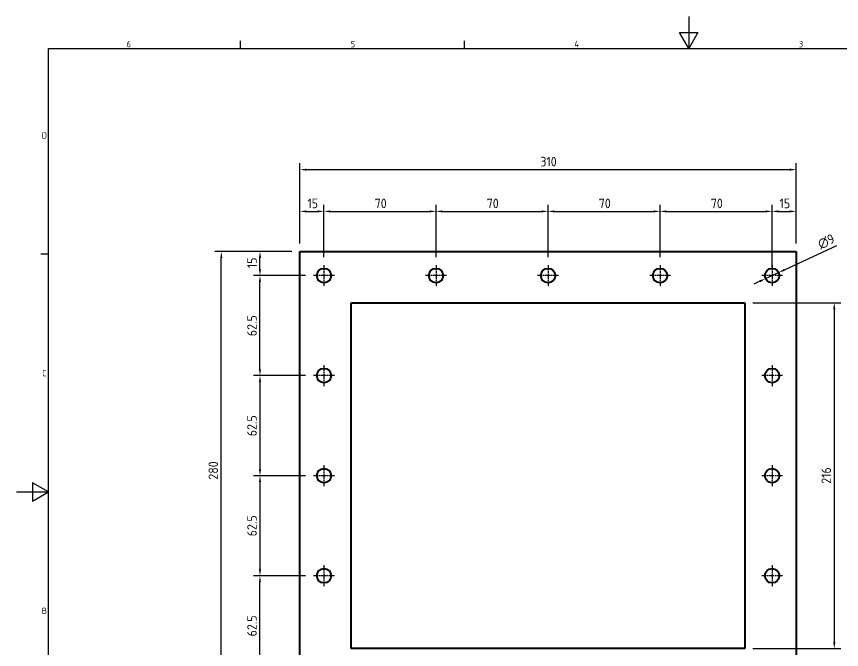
# Model space of a CAD drawing. Header units: millimetres. Extents: x 0 to 840, y 0 to 594.
# Drawn here: x 0 to 515, y 199 to 594 of the extents above; entities that cross this region are included whole.
import ezdxf

# ---------------------------------------------------------------- set-up
doc = ezdxf.new("R2010")
doc.units = ezdxf.units.MM
doc.header["$LTSCALE"] = 2
doc.linetypes.add('CHAIN', pattern=[0.3543, 0.2362, -0.0295, 0.0591, -0.0295])
doc.layers.get('0').update_dxf_attribs({"color": 3, "lineweight": 25})
for name, color, linetype, lineweight in [('가시적인 것(ISO)', 3, 'Continuous', 40), ('경계(ISO)', 7, 'Continuous', 25), ('중심 표식(ISO)', 1, 'Continuous', 25), ('치수(ISO)', 2, 'Continuous', 25)]:
    doc.layers.add(name, color=color, linetype=linetype, lineweight=lineweight)
doc.styles.add('문자 텍스트_PSTEK_POSCO', font='isocp.shx')
doc.styles.add('치수 텍스트_PSTEK_POSCO', font='isocp.shx')
doc.dimstyles.new('치수_PSTEK_POSCO', dxfattribs={"dimscale": 2, "dimtxt": 3, "dimasz": 2, "dimexe": 2, "dimexo": 2.5, "dimgap": 1, "dimtad": 1, "dimrnd": 1e-08, "dimdsep": 46, "dimtxsty": '치수 텍스트_PSTEK_POSCO', "dimcen": 0.09, "dimdle": 10, "dimclrd": 7, "dimclre": 7, "dimclrt": 2, "dimadec": 1, "dimazin": 2, "dimtfac": 1, "dimtmove": 0, "dimatfit": 3, "dimfxl": 0, "dimtolj": 1, "dimlwd": -1, "dimlwe": -1, "dimarcsym": 0})

# ---------------------------------------------------------------- blocks, each defined once
blk = doc.blocks.new('경계 Default Border')
at = {"layer": '경계(ISO)'}
for p, q in [((70, 287), (70, 289.4)), ((140, 287), (140, 289.4)), ((10, 222.75), (7.6, 222.75))]:
    blk.add_line(p, q, dxfattribs=at)
at = {"layer": '경계(ISO)', "flags": 128}
for points in [[(210, 297), (210, 287), (207.11, 292), (212.89, 292), (210, 287)], [(10, 10), (10, 287), (410, 287), (410, 10), (10, 10)], [(0, 148.5), (10, 148.5), (5, 151.39), (5, 145.61), (10, 148.5)]]:
    blk.add_lwpolyline(points, dxfattribs=at)
at = {"layer": '경계(ISO)', "color": 2, "char_height": 2, "attachment_point": 7, "style": '문자 텍스트_PSTEK_POSCO'}
for s, insert in [('6', (34.43, 287.38)), ('5', (104.43, 287.38)), ('4', (174.32, 287.4)), ('3', (244.45, 287.38)), ('D', (7.92, 258.86)), ('C', (8.03, 184.61)), ('B', (7.92, 110.36))]:
    blk.add_mtext(s, dxfattribs=dict(at, insert=insert))
blk = doc.blocks.new('*D21')
at = {"layer": 'Defpoints', "color": 0, "transparency": 16777216}
for p in [(476.21, 434.06), (468.05, 430.26)]:
    blk.add_point(p, dxfattribs=at)
at = {"layer": '치수(ISO)', "color": 7, "transparency": 16777216}
for p, q in [((479.84, 435.74), (512.57, 450.97)), ((468.05, 430.26), (476.21, 434.06)), ((464.42, 428.57), (460.79, 426.88))]:
    blk.add_line(p, q, dxfattribs=at)
for points in [[(479.55, 436.35), (480.12, 435.14), (476.21, 434.06)], [(464.14, 429.18), (464.7, 427.97), (468.05, 430.26)]]:
    blk.add_solid(points, dxfattribs=at)
at = {"layer": '치수(ISO)', "color": 2, "transparency": 16777216, "insert": (501.18, 451.19), "char_height": 6, "attachment_point": 4, "rotation": 24.9475, "style": '치수 텍스트_PSTEK_POSCO'}
blk.add_mtext('\\A1;∅9', dxfattribs=at)
blk = doc.blocks.new('*D22')
at = {"layer": 'Defpoints', "color": 0, "transparency": 16777216}
for p in [(487.13, 498.33), (177.13, 447.16), (487.13, 447.16)]:
    blk.add_point(p, dxfattribs=at)
at = {"layer": '치수(ISO)', "color": 7, "transparency": 16777216}
for p, q in [((177.13, 452.16), (177.13, 502.33)), ((487.13, 452.16), (487.13, 502.33)), ((181.13, 498.33), (483.13, 498.33))]:
    blk.add_line(p, q, dxfattribs=at)
for points in [[(181.13, 499), (181.13, 497.67), (177.13, 498.33)], [(483.13, 499), (483.13, 497.67), (487.13, 498.33)]]:
    blk.add_solid(points, dxfattribs=at)
at = {"layer": '치수(ISO)', "color": 2, "transparency": 16777216, "insert": (327.33, 503.33), "char_height": 6, "attachment_point": 4, "style": '치수 텍스트_PSTEK_POSCO'}
blk.add_mtext('\\A1;310', dxfattribs=at)
blk = doc.blocks.new('*D23')
at = {"layer": 'Defpoints', "color": 0, "transparency": 16777216}
for p in [(127.98, 447.16), (177.13, 447.16), (177.13, 167.16)]:
    blk.add_point(p, dxfattribs=at)
at = {"layer": '치수(ISO)', "color": 7, "transparency": 16777216}
for p, q in [((172.13, 447.16), (123.98, 447.16)), ((127.98, 171.16), (127.98, 443.16)), ((172.13, 167.16), (123.98, 167.16))]:
    blk.add_line(p, q, dxfattribs=at)
for points in [[(127.32, 443.16), (128.65, 443.16), (127.98, 447.16)], [(127.32, 171.16), (128.65, 171.16), (127.98, 167.16)]]:
    blk.add_solid(points, dxfattribs=at)
at = {"layer": '치수(ISO)', "color": 2, "transparency": 16777216, "insert": (122.98, 304.68), "char_height": 6, "attachment_point": 4, "rotation": 90, "style": '치수 텍스트_PSTEK_POSCO'}
blk.add_mtext('\\A1;280', dxfattribs=at)
blk = doc.blocks.new('*D24')
at = {"layer": 'Defpoints', "color": 0, "transparency": 16777216}
for p in [(262.13, 472.26), (192.13, 438.66), (262.13, 438.66)]:
    blk.add_point(p, dxfattribs=at)
at = {"layer": '치수(ISO)', "color": 7, "transparency": 16777216}
for p, q in [((192.13, 443.66), (192.13, 476.26)), ((262.13, 443.66), (262.13, 476.26)), ((196.13, 472.26), (258.13, 472.26))]:
    blk.add_line(p, q, dxfattribs=at)
for points in [[(196.13, 472.92), (196.13, 471.59), (192.13, 472.26)], [(258.13, 472.92), (258.13, 471.59), (262.13, 472.26)]]:
    blk.add_solid(points, dxfattribs=at)
at = {"layer": '치수(ISO)', "color": 2, "transparency": 16777216, "insert": (223.83, 477.26), "char_height": 6, "attachment_point": 4, "style": '치수 텍스트_PSTEK_POSCO'}
blk.add_mtext('\\A1;70', dxfattribs=at)
blk = doc.blocks.new('*D25')
at = {"layer": 'Defpoints', "color": 0, "transparency": 16777216}
for p in [(185.63, 369.66), (152.13, 307.16), (185.63, 307.16)]:
    blk.add_point(p, dxfattribs=at)
at = {"layer": '치수(ISO)', "color": 7, "transparency": 16777216}
for p, q in [((180.63, 369.66), (148.13, 369.66)), ((152.13, 365.66), (152.13, 311.16)), ((180.63, 307.16), (148.13, 307.16))]:
    blk.add_line(p, q, dxfattribs=at)
for points in [[(151.46, 365.66), (152.8, 365.66), (152.13, 369.66)], [(151.46, 311.16), (152.8, 311.16), (152.13, 307.16)]]:
    blk.add_solid(points, dxfattribs=at)
at = {"layer": '치수(ISO)', "color": 2, "transparency": 16777216, "insert": (147.13, 331.8), "char_height": 6, "attachment_point": 4, "rotation": 90, "style": '치수 텍스트_PSTEK_POSCO'}
blk.add_mtext('\\A1;62.5', dxfattribs=at)
blk = doc.blocks.new('*D26')
at = {"layer": 'Defpoints', "color": 0, "transparency": 16777216}
for p in [(185.63, 307.16), (152.13, 244.66), (185.63, 244.66)]:
    blk.add_point(p, dxfattribs=at)
at = {"layer": '치수(ISO)', "color": 7, "transparency": 16777216}
for p, q in [((180.63, 307.16), (148.13, 307.16)), ((152.13, 303.16), (152.13, 248.66)), ((180.63, 244.66), (148.13, 244.66))]:
    blk.add_line(p, q, dxfattribs=at)
for points in [[(151.46, 303.16), (152.8, 303.16), (152.13, 307.16)], [(151.46, 248.66), (152.8, 248.66), (152.13, 244.66)]]:
    blk.add_solid(points, dxfattribs=at)
at = {"layer": '치수(ISO)', "color": 2, "transparency": 16777216, "insert": (147.13, 269.3), "char_height": 6, "attachment_point": 4, "rotation": 90, "style": '치수 텍스트_PSTEK_POSCO'}
blk.add_mtext('\\A1;62.5', dxfattribs=at)
blk = doc.blocks.new('*D27')
at = {"layer": 'Defpoints', "color": 0, "transparency": 16777216}
for p in [(152.13, 244.66), (185.63, 244.66), (185.63, 182.16)]:
    blk.add_point(p, dxfattribs=at)
at = {"layer": '치수(ISO)', "color": 7, "transparency": 16777216}
for p, q in [((180.63, 244.66), (148.13, 244.66)), ((152.13, 186.16), (152.13, 240.66)), ((180.63, 182.16), (148.13, 182.16))]:
    blk.add_line(p, q, dxfattribs=at)
for points in [[(151.46, 240.66), (152.8, 240.66), (152.13, 244.66)], [(151.46, 186.16), (152.8, 186.16), (152.13, 182.16)]]:
    blk.add_solid(points, dxfattribs=at)
at = {"layer": '치수(ISO)', "color": 2, "transparency": 16777216, "insert": (147.13, 206.8), "char_height": 6, "attachment_point": 4, "rotation": 90, "style": '치수 텍스트_PSTEK_POSCO'}
blk.add_mtext('\\A1;62.5', dxfattribs=at)
blk = doc.blocks.new('*D29')
at = {"layer": 'Defpoints', "color": 0, "transparency": 16777216}
for p in [(332.13, 472.26), (262.13, 438.66), (332.13, 438.66)]:
    blk.add_point(p, dxfattribs=at)
at = {"layer": '치수(ISO)', "color": 7, "transparency": 16777216}
for p, q in [((262.13, 443.66), (262.13, 476.26)), ((332.13, 443.66), (332.13, 476.26)), ((266.13, 472.26), (328.13, 472.26))]:
    blk.add_line(p, q, dxfattribs=at)
for points in [[(266.13, 472.92), (266.13, 471.59), (262.13, 472.26)], [(328.13, 472.92), (328.13, 471.59), (332.13, 472.26)]]:
    blk.add_solid(points, dxfattribs=at)
at = {"layer": '치수(ISO)', "color": 2, "transparency": 16777216, "insert": (293.83, 477.26), "char_height": 6, "attachment_point": 4, "style": '치수 텍스트_PSTEK_POSCO'}
blk.add_mtext('\\A1;70', dxfattribs=at)
blk = doc.blocks.new('*D30')
at = {"layer": 'Defpoints', "color": 0, "transparency": 16777216}
for p in [(402.13, 472.26), (332.13, 438.66), (402.13, 438.66)]:
    blk.add_point(p, dxfattribs=at)
at = {"layer": '치수(ISO)', "color": 7, "transparency": 16777216}
for p, q in [((332.13, 443.66), (332.13, 476.26)), ((402.13, 443.66), (402.13, 476.26)), ((336.13, 472.26), (398.13, 472.26))]:
    blk.add_line(p, q, dxfattribs=at)
for points in [[(336.13, 472.92), (336.13, 471.59), (332.13, 472.26)], [(398.13, 472.92), (398.13, 471.59), (402.13, 472.26)]]:
    blk.add_solid(points, dxfattribs=at)
at = {"layer": '치수(ISO)', "color": 2, "transparency": 16777216, "insert": (363.83, 477.26), "char_height": 6, "attachment_point": 4, "style": '치수 텍스트_PSTEK_POSCO'}
blk.add_mtext('\\A1;70', dxfattribs=at)
blk = doc.blocks.new('*D31')
at = {"layer": 'Defpoints', "color": 0, "transparency": 16777216}
for p in [(472.13, 472.26), (402.13, 438.66), (472.13, 432.16)]:
    blk.add_point(p, dxfattribs=at)
at = {"layer": '치수(ISO)', "color": 7, "transparency": 16777216}
for p, q in [((402.13, 443.66), (402.13, 476.26)), ((472.13, 437.16), (472.13, 476.26)), ((406.13, 472.26), (468.13, 472.26))]:
    blk.add_line(p, q, dxfattribs=at)
for points in [[(406.13, 472.92), (406.13, 471.59), (402.13, 472.26)], [(468.13, 472.92), (468.13, 471.59), (472.13, 472.26)]]:
    blk.add_solid(points, dxfattribs=at)
at = {"layer": '치수(ISO)', "color": 2, "transparency": 16777216, "insert": (433.83, 477.26), "char_height": 6, "attachment_point": 4, "style": '치수 텍스트_PSTEK_POSCO'}
blk.add_mtext('\\A1;70', dxfattribs=at)
blk = doc.blocks.new('*D32')
at = {"layer": 'Defpoints', "color": 0, "transparency": 16777216}
for p in [(487.13, 472.26), (487.13, 447.16), (472.13, 432.16)]:
    blk.add_point(p, dxfattribs=at)
at = {"layer": '치수(ISO)', "color": 7, "transparency": 16777216}
for p, q in [((472.13, 437.16), (472.13, 476.26)), ((487.13, 452.16), (487.13, 476.26)), ((476.13, 472.26), (483.13, 472.26))]:
    blk.add_line(p, q, dxfattribs=at)
for points in [[(476.13, 472.92), (476.13, 471.59), (472.13, 472.26)], [(483.13, 472.92), (483.13, 471.59), (487.13, 472.26)]]:
    blk.add_solid(points, dxfattribs=at)
at = {"layer": '치수(ISO)', "color": 2, "transparency": 16777216, "insert": (476.8, 477.26), "char_height": 6, "attachment_point": 4, "style": '치수 텍스트_PSTEK_POSCO'}
blk.add_mtext('\\A1;15', dxfattribs=at)
blk = doc.blocks.new('*D33')
at = {"layer": 'Defpoints', "color": 0, "transparency": 16777216}
for p in [(192.13, 472.26), (177.13, 447.16), (192.13, 438.66)]:
    blk.add_point(p, dxfattribs=at)
at = {"layer": '치수(ISO)', "color": 7, "transparency": 16777216}
for p, q in [((177.13, 452.16), (177.13, 476.26)), ((192.13, 443.66), (192.13, 476.26)), ((181.13, 472.26), (188.13, 472.26))]:
    blk.add_line(p, q, dxfattribs=at)
for points in [[(181.13, 472.92), (181.13, 471.59), (177.13, 472.26)], [(188.13, 472.92), (188.13, 471.59), (192.13, 472.26)]]:
    blk.add_solid(points, dxfattribs=at)
at = {"layer": '치수(ISO)', "color": 2, "transparency": 16777216, "insert": (181.8, 477.26), "char_height": 6, "attachment_point": 4, "style": '치수 텍스트_PSTEK_POSCO'}
blk.add_mtext('\\A1;15', dxfattribs=at)
blk = doc.blocks.new('*D34')
at = {"layer": 'Defpoints', "color": 0, "transparency": 16777216}
for p in [(152.13, 432.16), (185.63, 432.16), (185.63, 369.66)]:
    blk.add_point(p, dxfattribs=at)
at = {"layer": '치수(ISO)', "color": 7, "transparency": 16777216}
for p, q in [((180.63, 432.16), (148.13, 432.16)), ((152.13, 373.66), (152.13, 428.16)), ((180.63, 369.66), (148.13, 369.66))]:
    blk.add_line(p, q, dxfattribs=at)
for points in [[(151.46, 428.16), (152.8, 428.16), (152.13, 432.16)], [(151.46, 373.66), (152.8, 373.66), (152.13, 369.66)]]:
    blk.add_solid(points, dxfattribs=at)
at = {"layer": '치수(ISO)', "color": 2, "transparency": 16777216, "insert": (147.13, 394.3), "char_height": 6, "attachment_point": 4, "rotation": 90, "style": '치수 텍스트_PSTEK_POSCO'}
blk.add_mtext('\\A1;62.5', dxfattribs=at)
blk = doc.blocks.new('*D35')
at = {"layer": 'Defpoints', "color": 0, "transparency": 16777216}
for p in [(152.13, 447.16), (177.13, 447.16), (185.63, 432.16)]:
    blk.add_point(p, dxfattribs=at)
at = {"layer": '치수(ISO)', "color": 7, "transparency": 16777216}
for p, q in [((172.13, 447.16), (148.13, 447.16)), ((152.13, 436.16), (152.13, 443.16)), ((180.63, 432.16), (148.13, 432.16))]:
    blk.add_line(p, q, dxfattribs=at)
for points in [[(151.46, 443.16), (152.8, 443.16), (152.13, 447.16)], [(151.46, 436.16), (152.8, 436.16), (152.13, 432.16)]]:
    blk.add_solid(points, dxfattribs=at)
at = {"layer": '치수(ISO)', "color": 2, "transparency": 16777216, "insert": (147.13, 436.83), "char_height": 6, "attachment_point": 4, "rotation": 90, "style": '치수 텍스트_PSTEK_POSCO'}
blk.add_mtext('\\A1;15', dxfattribs=at)
blk = doc.blocks.new('*D36')
at = {"layer": 'Defpoints', "color": 0, "transparency": 16777216}
for p in [(455.13, 415.16), (455.13, 199.16), (510.97, 199.16)]:
    blk.add_point(p, dxfattribs=at)
at = {"layer": '치수(ISO)', "color": 7, "transparency": 16777216}
for p, q in [((460.13, 415.16), (514.97, 415.16)), ((510.97, 411.16), (510.97, 203.16)), ((460.13, 199.16), (514.97, 199.16))]:
    blk.add_line(p, q, dxfattribs=at)
for points in [[(510.3, 411.16), (511.63, 411.16), (510.97, 415.16)], [(510.3, 203.16), (511.63, 203.16), (510.97, 199.16)]]:
    blk.add_solid(points, dxfattribs=at)
at = {"layer": '치수(ISO)', "color": 2, "transparency": 16777216, "insert": (505.96, 302.13), "char_height": 6, "attachment_point": 4, "rotation": 90, "style": '치수 텍스트_PSTEK_POSCO'}
blk.add_mtext('\\A1;216', dxfattribs=at)
blk = doc.blocks.new('*D37')
at = {"layer": 'Defpoints', "color": 0, "transparency": 16777216}
for p in [(209.13, 199.16), (455.13, 199.16), (209.13, 144.13)]:
    blk.add_point(p, dxfattribs=at)
at = {"layer": '치수(ISO)', "color": 7, "transparency": 16777216}
for p, q in [((209.13, 194.16), (209.13, 140.13)), ((455.13, 194.16), (455.13, 140.13)), ((451.13, 144.13), (213.13, 144.13))]:
    blk.add_line(p, q, dxfattribs=at)
for points in [[(213.13, 144.8), (213.13, 143.47), (209.13, 144.13)], [(451.13, 144.8), (451.13, 143.47), (455.13, 144.13)]]:
    blk.add_solid(points, dxfattribs=at)
at = {"layer": '치수(ISO)', "color": 2, "transparency": 16777216, "insert": (326.2, 149.13), "char_height": 6, "attachment_point": 4, "style": '치수 텍스트_PSTEK_POSCO'}
blk.add_mtext('\\A1;246', dxfattribs=at)

msp = doc.modelspace()

# ---------------------------------------------------------------- linework, layer by layer
at = {"layer": '가시적인 것(ISO)'}
for p, q in [((177.128, 167.157), (177.128, 447.157)), ((177.128, 447.157), (487.128, 447.157)), ((487.128, 447.157), (487.128, 167.157)), ((209.128, 199.157), (209.128, 415.157)), ((209.128, 415.157), (455.128, 415.157)), ((455.128, 415.157), (455.128, 199.157)), ((455.128, 199.157), (209.128, 199.157))]:
    msp.add_line(p, q, dxfattribs=at)
for centre in [(192.128, 432.157), (262.128, 432.157), (332.128, 432.157), (402.128, 432.157), (472.128, 432.157), (192.128, 369.657), (472.128, 369.657), (192.128, 307.157), (472.128, 307.157), (192.128, 244.657), (472.128, 244.657)]:
    msp.add_circle(centre, 4.5, dxfattribs=at)
at = {"layer": '중심 표식(ISO)', "linetype": 'CHAIN', "ltscale": 7.222748}
for p, q in [((192.128, 438.657), (192.128, 425.657)), ((262.128, 438.657), (262.128, 425.657)), ((332.128, 438.657), (332.128, 425.657)), ((402.128, 438.657), (402.128, 425.657)), ((472.128, 438.657), (472.128, 425.657)), ((198.628, 432.157), (185.628, 432.157)), ((268.628, 432.157), (255.628, 432.157)), ((338.628, 432.157), (325.628, 432.157)), ((408.628, 432.157), (395.628, 432.157)), ((478.628, 432.157), (465.628, 432.157)), ((192.128, 376.157), (192.128, 363.157)), ((472.128, 376.157), (472.128, 363.157)), ((198.628, 369.657), (185.628, 369.657)), ((478.628, 369.657), (465.628, 369.657)), ((192.128, 313.657), (192.128, 300.657)), ((472.128, 313.657), (472.128, 300.657)), ((198.628, 307.157), (185.628, 307.157)), ((478.628, 307.157), (465.628, 307.157)), ((192.128, 251.157), (192.128, 238.157)), ((472.128, 251.157), (472.128, 238.157)), ((198.628, 244.657), (185.628, 244.657)), ((478.628, 244.657), (465.628, 244.657))]:
    msp.add_line(p, q, dxfattribs=at)

# ---------------------------------------------------------------- block references
at = {"xscale": 2, "yscale": 2, "zscale": 2}
msp.add_blockref('경계 Default Border', (0, 0), dxfattribs=at)

# ---------------------------------------------------------------- dimensions: what is measured, and where the dimension line sits
at = {"layer": '치수(ISO)', "color": 7}
for base, p1, p2, angle, picture, middle in [((487.128, 498.335), (177.128, 447.157), (487.128, 447.157), 180, '*D22', (332.128, 498.335)), ((262.128, 472.255), (192.128, 438.657), (262.128, 438.657), 180, '*D24', (227.128, 472.255)), ((332.128, 472.255), (262.128, 438.657), (332.128, 438.657), 180, '*D29', (297.128, 472.255)), ((402.128, 472.255), (332.128, 438.657), (402.128, 438.657), 180, '*D30', (367.128, 472.255)), ((472.128, 472.255), (402.128, 438.657), (472.128, 432.157), 180, '*D31', (437.128, 472.255)), ((487.128, 472.255), (472.128, 432.157), (487.128, 447.157), 180, '*D32', (479.628, 472.255)), ((127.984, 447.157), (177.128, 167.157), (177.128, 447.157), 90, '*D23', (127.984, 310.16)), ((152.128, 447.157), (185.628, 432.157), (177.128, 447.157), 90, '*D35', (152.128, 439.657)), ((152.128, 432.157), (185.628, 369.657), (185.628, 432.157), 90, '*D34', (152.128, 400.907)), ((510.966, 199.157), (455.128, 415.157), (455.128, 199.157), 90, '*D36', (510.966, 307.157)), ((152.128, 307.157), (185.628, 369.657), (185.628, 307.157), 90, '*D25', (152.128, 338.407)), ((152.128, 244.657), (185.628, 307.157), (185.628, 244.657), 90, '*D26', (152.128, 275.907)), ((152.128, 244.657), (185.628, 182.157), (185.628, 244.657), 90, '*D27', (152.128, 213.407)), ((209.128, 144.133), (455.128, 199.157), (209.128, 199.157), 180, '*D37', (332.128, 144.133))]:
    dim = msp.add_linear_dim(base=base, p1=p1, p2=p2, angle=angle, dimstyle='치수_PSTEK_POSCO', override={"dimdec": 2, "dimtp": 0, "dimtm": 0, "dimtdec": 2, "dimtofl": 0, "dimatfit": 1}, dxfattribs=at)
    dim.commit()
    dim.dimension.update_dxf_attribs({"geometry": picture, "text_midpoint": middle, "dimtype": 160})
dim = msp.add_linear_dim(base=(192.128, 472.255), p1=(177.128, 447.157), p2=(192.128, 438.657), dimstyle='치수_PSTEK_POSCO', override={"dimdec": 2, "dimtp": 0, "dimtm": 0, "dimtdec": 2, "dimtofl": 0, "dimatfit": 1}, dxfattribs=at)
dim.commit()
dim.dimension.update_dxf_attribs({"geometry": '*D33', "text_midpoint": (184.628, 472.255), "dimtype": 160})
dim = msp.add_diameter_dim_2p(p1=(468.048, 430.259), p2=(476.209, 434.055), dimstyle='치수_PSTEK_POSCO', override={"dimdec": 2, "dimlfac": 1, "dimtp": 0, "dimtm": 0, "dimtdec": 2, "dimatfit": 2}, dxfattribs=at)
dim.commit()
dim.dimension.update_dxf_attribs({"geometry": '*D21', "text_midpoint": (507.024, 448.39), "dimtype": 163})

doc.saveas('drawing.dxf')
